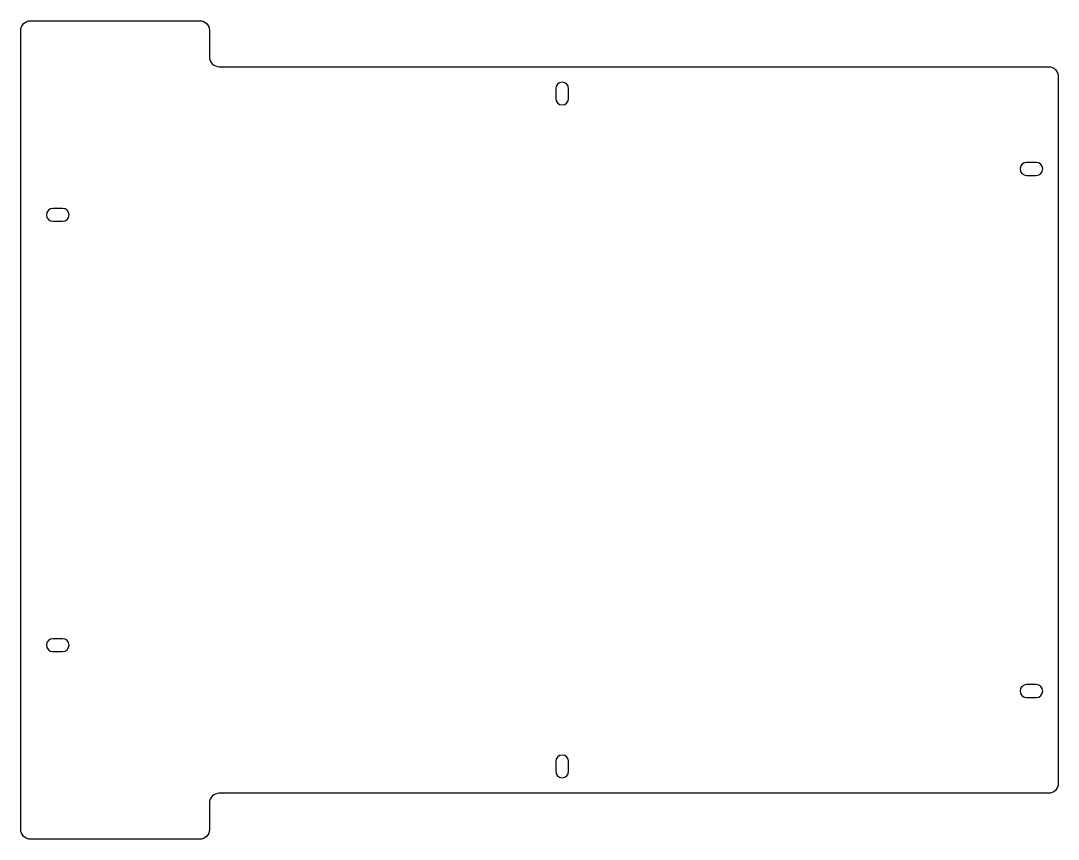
# Model space of a CAD drawing. Header units: millimetres. Extents: x -61 to 259, y -14 to 239.
import ezdxf

# ---------------------------------------------------------------- set-up
doc = ezdxf.new("R2010")
doc.units = ezdxf.units.MM
doc.header["$MEASUREMENT"] = 0

msp = doc.modelspace()

# ---------------------------------------------------------------- linework, layer by layer
for points in [[(-58.32, -14.2, -0.414214), (-61.32, -11.2), (-61.32, 235.8, -0.414214), (-58.32, 238.8), (-6, 238.8, -0.414214), (-3, 235.8), (-3, 227.6, 0.414214), (0, 224.6), (256.3, 224.6, -0.414214), (259.3, 221.6), (259.3, 3, -0.414214), (256.3, 0), (0, 0, 0.414214), (-3, -3), (-3, -11.2, -0.414214), (-6, -14.2)], [(108, 214.8), (108, 217.8, 1), (104, 217.8), (104, 214.8, 1)], [(252.5, 195), (249.5, 195, 1), (249.5, 191), (252.5, 191, 1)], [(-51.38, 176.8), (-48.38, 176.8, 1), (-48.38, 180.8), (-51.38, 180.8, 1)], [(-51.38, 43.8), (-48.38, 43.8, 1), (-48.38, 47.8), (-51.38, 47.8, 1)], [(249.5, 29.6), (252.5, 29.6, 1), (252.5, 33.6), (249.5, 33.6, 1)], [(104, 9.8), (104, 6.8, 1), (108, 6.8), (108, 9.8, 1)]]:
    msp.add_lwpolyline(points, format="xyb", close=True)

doc.saveas('drawing.dxf')
